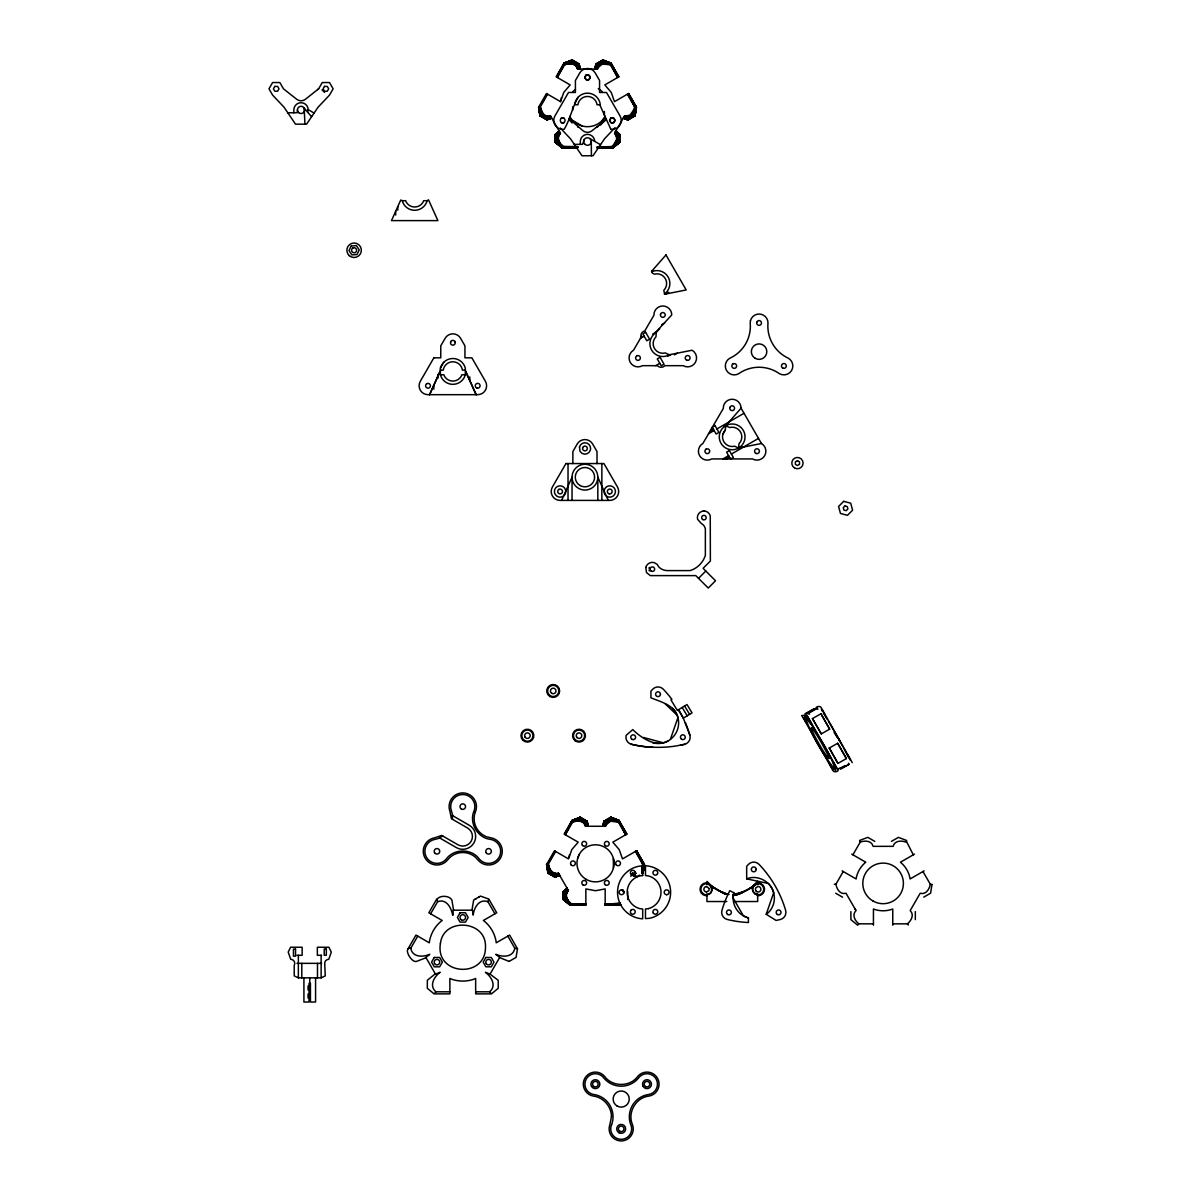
<?xml version="1.0" encoding="UTF-8"?>
<svg xmlns="http://www.w3.org/2000/svg" width="1201" height="1201" viewBox="0 0 1201 1201"><rect width="100%" height="100%" fill="white"/><g stroke="black" fill="none" stroke-linecap="round" stroke-linejoin="round"><path stroke-width="1.5" d="M395.669 215.024L395.669 211.301M433.846 389.154L433.846 385.461M709.13 888.755L708.89 890.632L706.488 892.028M706.488 886.473L709.04 888.365M596.822 69.027L596.837 63.488L596.206 69.027L596.281 63.803L595.08 69.027L595.801 64.073L602.782 60.05L610.964 63.128L618.86 76.804L604.824 84.911L611.219 92.387L614.492 101.65L628.528 93.543L636.425 107.234L634.999 115.851L628.033 119.89L623.334 118.118L628.153 119.815L625.196 118.223M604.824 826.273L604.839 820.748L604.208 826.273L604.283 821.064L603.082 826.273L603.818 821.334L610.784 817.311L618.98 820.388L626.877 834.064L612.84 842.171L619.221 849.632L622.493 858.91L636.545 850.803L644.442 864.48L643.015 873.112L641.995 873.697L642.685 864.15L635.93 851.149L643.451 864.18L642.895 873.187L644.382 864.39L643.015 873.112L644.306 864.255L636.545 850.803L643.451 864.18L642.55 873.382L642.01 866.537M757.666 881.324L756.525 883.11A6.44 6.44 0 0 1 764.542 888.83A6.44 6.44 0 0 1 757.276 895.631M597.513 69.027L597.558 63.068L597.513 69.027L577.501 69.027C576.06 63.203 569.244 63.007 564.62 64.809L557.309 77.48L564.275 64.133L572.337 60.125L564.035 63.128L556.138 76.804L570.175 84.911L563.779 92.387L560.507 101.65L546.47 93.543L538.633 107.129L540 115.851L546.98 119.89L551.664 118.118L546.86 119.815L549.803 118.223M605.514 826.273L605.559 820.328L605.514 826.273L585.503 826.273C584.076 820.463 577.261 820.253 572.637 822.069L565.311 834.74L572.276 821.379L580.353 817.371L572.036 820.388L564.14 834.064L578.191 842.171L571.796 849.632L568.523 858.91L554.472 850.803L546.575 864.48L548.001 873.112L554.982 877.135L559.681 875.379L554.862 877.075L559.276 874.688L554.517 876.865L557.489 875.079M707.329 895.631A6.44 6.44 0 0 1 700.063 888.83A6.44 6.44 0 0 1 708.155 883.02L706.999 881.399M710.001 884.717L709.791 884.521A32.232 32.232 0 0 1 708.515 883.2L708.14 882.765M755.459 889.746L755.699 887.854L758.116 886.473A2.777 2.777 0 0 1 760.894 889.25A2.777 2.777 0 0 1 758.116 892.028L756.33 891.262M627.357 94.218L634.683 106.889L634.533 116.122L634.683 106.889L627.928 93.903L635.449 106.934L634.879 115.927L636.38 107.129L628.528 93.543L635.449 106.934L634.533 116.122L634.383 107.94M635.374 851.479L642.685 864.15L642.55 873.382L642.385 865.185M555.087 851.149L547.566 864.18L548.482 873.382L548.632 865.185L549.037 873.697L549.893 868.578L549.758 874.118L551.034 870.65L550.598 874.598L552.265 872.001L551.499 875.124L553.721 872.872L552.4 875.649L555.688 873.292L553.241 876.13L558.48 873.307C552.685 874.733 549.082 869.164 548.332 864.15L555.643 851.479M578.672 67.286L578.732 63.803L579.558 69.027L579.077 64.013L572.216 60.05L564.035 63.128M558.96 135.578L555.282 136.283L560.357 133.146C556.213 137.454 559.231 143.369 563.209 146.522L577.831 147.168L562.308 147.873L562.458 145.741L555.282 141.148L560.146 142.964L555.282 140.307L558.93 140.922L555.282 139.346L558.375 139.196L555.282 138.295L558.345 137.499L555.282 137.259L558.96 135.578L560.417 133.266L550.418 115.942L545.239 118.884L547.686 116.032L544.398 118.389L545.719 115.611L543.483 117.863L544.248 114.741L542.582 117.353L543.032 113.404L541.741 116.857L541.876 111.333L541.02 116.452L540.63 107.94L540.465 116.122L539.024 107.084L540.12 115.927L539.594 106.964L547.086 93.903M756.675 894.34C748.823 889.986 754.093 885.197 756.84 882.345M707.374 881.879L710.016 884.732A32.232 32.232 0 0 0 711.698 886.233L711.713 887.089L711.743 886.263A112.684 42.455 90 0 1 710.361 884.987L709.686 884.401L710.617 885.287A42.245 30.595 90 0 1 709.896 884.597C710.136 884.822 714.085 892.403 709.206 893.949M595.801 64.073L595.08 69.027L596.281 63.803M570.31 61.912L573.237 60.635L570.415 63.803L573.973 61.056L572.607 63.983L574.814 61.536L574.243 64.614L575.714 62.062L575.594 65.71L576.615 62.587L576.855 67.526L577.456 63.068L577.636 69.027L578.176 63.488L578.807 69.027L578.732 63.803L578.372 67.286M597.558 63.068L597.377 69.027L596.837 63.488M573.928 821.079L581.254 817.896L578.417 821.064L581.975 818.316L580.608 821.244L582.815 818.797L582.245 821.874L583.716 819.322L583.596 822.97L584.617 819.848L584.857 824.772L585.457 820.328L585.638 826.273L586.178 820.748L586.809 826.273L586.734 821.064L587.574 826.273L587.079 821.259L587.935 826.273L587.199 821.334L580.233 817.311C568.824 821.574 569.905 822.175 580.353 817.371L571.991 820.478M605.559 820.328L605.379 826.273L604.839 820.748M711.998 887.944L710.977 885.617M750.16 888.275L741.843 892.838A20.747 20.747 0 0 1 734.291 895.09L733.045 895.18M617.689 77.48L610.693 64.148L602.662 60.125L611.069 63.368L618.26 77.164L611.099 63.353L602.317 60.32L607.976 64.208L601.761 60.635L604.598 63.803L601.04 61.056L602.407 63.983L600.2 61.536L600.77 64.614L599.299 62.062L599.404 65.71L598.398 62.587L598.158 67.526L602.407 63.983L610.378 64.809L617.689 77.48L611.099 63.353L618.26 77.164L615.362 72.39M606.4 819.848L606.16 824.772L610.408 821.244L618.395 822.069L625.706 834.74L618.74 821.379L610.678 817.371L619.04 820.478L610.784 817.311L619.115 820.613L626.261 834.41L618.74 821.379L610.318 817.581L615.978 821.454L609.763 817.896L612.6 821.064L609.042 818.316L610.408 821.244L608.201 818.797L608.772 821.874L607.301 819.322L607.421 822.97L606.4 819.848L606.79 823.871M753.117 886.368L754.828 884.491M490.849 993.302L489.663 991.801L475.656 991.801M597.167 147.873L612.78 147.693L619.716 142.183L612.96 147.873L597.167 147.873L612.345 147.303L619.716 142.183L612.96 147.873L612.555 145.741L619.716 141.778L612.69 147.873L597.167 147.873L612.21 147.168L619.716 141.778L611.789 146.522L597.167 147.168L612.69 147.873L619.716 142.319L619.716 134.272L615.843 131.089L619.716 134.812L615.452 131.765L619.716 135.443L614.942 132.665L619.716 136.283L616.038 135.578L619.716 137.259L616.653 137.499L614.657 133.146L624.595 115.942L630.045 115.326L634.008 109.291L633.978 116.452L633.122 111.333L633.257 116.857L631.966 113.404L632.417 117.353L630.75 114.741L631.516 117.863L629.294 115.611L630.615 118.389L627.327 116.032L629.774 118.884L624.535 116.047L629.054 119.289L623.935 117.067L628.498 119.62L623.559 117.728M605.169 903.783L619.806 903.783L620.857 905.134L605.169 905.134L605.169 888.92L595.516 890.722L585.848 888.92L585.848 905.134L570.04 905.134L563.284 899.579L563.284 891.532L567.157 888.35L563.284 892.703L568.073 889.926L563.284 892.703M709.13 884.597L722.747 892.838M852.245 762.635L821.379 708.035C821.169 705.377 814.894 706.473 816.14 708.395M494.917 913.796L487.921 901.681L488.702 899.549M452.507 819.322L452.282 815.464L469.216 825.252A12.881 12.881 0 0 1 473.93 842.847A12.881 12.881 0 0 1 456.335 847.576L439.401 837.788L442.839 836.061M722.822 434.372L725.329 430.033L725.719 425.709L741.077 408.19L761.449 443.484A8.917 8.917 0 0 1 764.707 455.659A8.917 8.917 0 0 1 752.532 458.932L711.788 458.932A8.917 8.917 0 0 1 699.598 455.659A8.917 8.917 0 0 1 702.87 443.484L723.302 408.445L723.542 405.878A8.917 8.917 0 0 1 741.077 408.19M761.449 443.484L738.6 448.033L738.99 443.709A9.668 9.668 0 0 0 729.653 427.526L725.719 425.709L723.047 427.751A12.881 12.881 0 0 0 727.746 448.979A12.881 12.881 0 0 0 744.995 435.738A12.881 12.881 0 0 0 725.719 425.709M603.788 826.273L604.283 821.064M595.441 69.027L595.921 64.013M576.225 66.61L576.615 62.587M584.226 823.871L584.617 819.848M634.713 114.29L635.089 110.612M643.09 867.858L643.451 864.18L635.93 851.149M711.668 886.218L711.427 886.008M635.539 110.627L634.879 115.927L635.629 106.979L628.528 93.543L636.185 107.159L634.999 115.851L636.425 107.234L634.683 106.889M644.442 864.48L642.895 873.187L643.631 864.24L636.545 850.803L644.186 864.405L643.015 873.112M440.407 368.091A12.881 12.881 0 0 1 465.312 368.091L465.312 374.757A12.881 12.881 0 0 1 440.407 374.757L440.407 368.091L443.739 362.312M450.765 341.549L450.525 343.381A2.417 2.417 0 0 0 455.194 343.381L454.954 341.549M578.387 96.966C572.216 106.859 570.4 119.139 564.14 129.333L562.653 129.333A8.917 8.917 0 0 1 554.937 115.957L568.493 92.477L575.414 92.477L575.414 80.497L579.768 72.946A8.917 8.917 0 0 1 595.216 72.946L599.569 80.497L599.569 92.477L606.49 92.477L620.046 115.957A8.917 8.917 0 0 1 612.33 129.333L610.693 129.333M589.841 78.02A2.417 2.417 0 0 0 586.884 75.062A2.417 2.417 0 0 0 585.788 79.116A2.417 2.417 0 0 0 589.841 78.02L589.586 76.188M591.297 141.523L591.402 155.755M613.411 868.128L613.411 858.535M733.841 892.718L733.135 898.048L743.449 915.913L748.418 917.969L748.418 922.518L744.785 922.293A112.429 112.429 0 0 1 727.04 919.411A7.266 7.266 0 0 1 721.906 910.508A112.384 112.384 0 0 1 728.286 893.724L729.803 890.692L733.841 892.718A20.627 20.627 0 0 0 748.418 917.969M541.741 116.857L542.342 112.414L540.33 106.889L547.641 94.218M549.758 874.118L550.358 869.674M755.744 890.526L756.765 891.667M634.999 115.851L635.975 107.084M603.938 821.259L602.992 826.273M753.387 886.518L753.673 885.722M636.185 107.159L634.879 115.927L636.29 106.994L627.928 93.903M603.082 826.273L603.818 821.334M642.685 864.15L644.306 864.255L642.895 873.187L643.976 864.345M710.737 885.392L711.022 885.647A32.907 31.902 -89.2 0 0 711.502 886.128L711.262 885.873M634.819 114.32L635.404 110.702M585.848 905.134L570.16 905.134L563.284 899.444L570.655 904.563L585.848 904.428L571.211 903.783C567.232 900.675 564.185 894.7 568.358 890.406L563.284 893.544L566.977 892.838L568.418 890.526L558.42 873.202L553.241 876.13M471.978 910.193L473.659 900.044L479.274 896.802M478.884 897.012L480.505 896.081L488.822 899.084L496.719 912.775L483.327 920.491L484.513 921.332A33.823 33.823 0 0 1 496.088 941.374L496.223 942.815L509.599 935.084L517.496 948.775L516.07 957.392L509.209 961.355M931.976 884.446L930.61 893.169L923.749 897.132M708.11 882.75C709.491 883.861 706.608 881.864 706.924 884.552M307.681 112.203L308.011 108.06A7.206 7.206 0 0 0 293.84 109.922L293.84 112.774L287.805 112.774M913.3 854.797L906.38 841.255M610.784 817.311L619.085 820.613L626.261 834.41L618.785 821.199L610.678 817.371L618.92 820.628L618.395 822.069M906.335 841.436L906.575 840.445L898.393 837.367L891.412 841.391M560.507 101.65L561.452 97.611M568.839 857.559L569.469 854.872M558.48 133.386L555.282 134.812L559.261 131.254L555.282 134.407L555.282 142.319L562.383 147.543M574.859 65.124L575.714 62.062M582.875 822.37L583.716 819.322M922.968 871.536L930.28 884.206C929.469 889.115 926.001 894.925 920.191 893.259L910.193 910.583C914.516 914.742 911.274 920.732 907.401 923.839L892.763 923.839M542.582 117.353L543.603 114.215L542.342 112.414M550.598 874.598L551.604 871.476M752.036 888.275L753.297 885.888L752.472 886.578A33.163 32.112 -89.6 0 1 751.616 887.239L750.22 888.23L750.97 887.719M751.721 888.41L752.351 886.683A33.223 32.172 -89.9 0 1 751.331 887.464L751.766 887.134A32.337 32.337 0 0 0 752.457 886.593L752.592 886.578A114.245 43.146 89.8 0 0 753.898 885.572L754.003 885.272M670.458 739.11L677.934 717.552C674.902 705.092 661.135 702.06 650.927 697.826L650.927 691.16L652.864 689.059A7.281 7.281 0 0 1 663.162 689.059A112.444 112.444 0 0 1 671.884 699.342L670.999 699.928L677.334 710.407L687.002 704.552L692.031 712.869L683.324 718.153L689.929 735.327A7.326 7.326 0 0 1 684.735 744.305L680.276 745.236M766.208 914.276L773.684 892.718C770.817 881.459 757.501 874.313 746.677 878.862L746.677 866.341L748.613 864.225A7.281 7.281 0 0 1 758.912 864.225A112.444 112.444 0 0 1 785.679 910.493A7.326 7.326 0 0 1 780.485 919.471L776.101 920.446L766.208 914.276L768.34 912.64A20.627 20.627 0 0 0 768.34 883.471L746.677 878.862M562.458 145.741L555.282 141.778L562.653 147.303L577.831 147.168L562.293 147.843L555.282 142.183L562.038 147.873L577.831 147.873L562.653 147.303L555.282 142.183L562.293 147.843L563.209 146.522L577.831 146.522M585.397 76.188L585.157 78.02M577.606 858.535L579.452 854.061M507.813 936.119L514.809 948.25C513.142 957.497 502.603 957.287 495.773 954.315L499.691 957.407L490.038 974.146L485.399 972.285C491.389 976.713 496.839 985.736 489.663 991.801M584.226 139.631L582.56 144.36L574.273 144.36M590.787 143.414L591.237 141.928M429.493 394.679L439.971 371.424M429.658 394.679L440.001 371.709M561.573 500.412L572.051 477.157L572.051 500.412M573.387 64.284L574.814 61.536M581.389 821.544L582.815 818.797M564.275 64.133L572.337 60.125L563.9 63.353L556.739 77.164L564.275 64.133L572.337 60.125L563.975 63.233L564.62 64.809L572.682 60.32L564.14 63.593L556.739 77.164L564.095 63.383L572.216 60.05L563.93 63.368L564.32 64.148L572.682 60.32L567.037 64.208L573.237 60.635L569.244 63.938M571.901 820.613L564.755 834.41L572.276 821.379L580.353 817.371L571.901 820.613L572.637 822.069L580.699 817.581L572.156 820.853L565.566 832.909L572.096 820.628L580.233 817.311L572.231 821.199M561.978 68.592L563.539 65.635M814.728 708.86L813.993 710.211L813.407 709.16L805.03 713.934L814.728 708.86L813.407 709.16M538.633 107.129L540.12 115.927L539.384 106.979L540 115.851L538.633 107.129L540.33 106.889L540.465 116.122L539.594 106.964L539.925 110.612M615.753 131.254L619.716 134.812M426.055 957.737L416.447 961.431C411.342 962.947 402.5 947.244 410.742 948.25L417.738 936.119M546.575 864.48L548.121 873.187L548.332 864.15L548.482 873.382M490.038 974.146L498.22 980.271L498.22 988.318L491.464 993.873L475.656 993.873L475.656 978.425L474.35 979.04A33.823 33.823 0 0 1 451.201 979.04L449.88 978.425L449.88 993.873L434.086 993.873L427.331 988.318L427.331 980.271L435.317 973.801M318.625 88.814L322.258 82.539L329.509 82.539L333.127 88.814L329.509 95.089L318.04 107.219L306.585 124.168L295.506 124.168L284.052 107.219L272.597 95.089L268.964 88.814L272.597 82.539L279.848 82.539L283.466 88.814L296.662 99.248A7.086 7.086 0 0 0 305.444 99.248L318.625 88.814L317.634 89.595M543.483 117.863L544.954 115.326L543.603 114.215M604.103 121.196L605.484 119.725M605.169 120.28L605.889 119.049M624.97 118.599L628.033 119.89L623.379 118.043L628.153 119.815L625.105 118.389M623.334 118.118L628.033 119.89M453.573 910.193L451.891 900.044C449.114 894.85 438.2 895.376 436.924 899.909M408.055 948.775L415.951 935.084L429.327 942.815L429.463 941.374A33.823 33.823 0 0 1 441.037 921.332L442.223 920.491L428.832 912.775L436.729 899.084M430.634 913.796L437.629 901.681L436.849 899.549M499.601 957.557L509.104 961.431M551.499 875.124L552.97 872.572M622.944 889.926L624.04 892.838M630.78 876.34L632.597 873.202L636.425 873.202M834.305 884.311L835.926 884.206L843.252 871.536M852.905 854.797L860.231 842.126C864.855 840.325 871.671 840.52 873.097 846.345L893.109 846.345C894.55 840.52 901.366 840.325 905.989 842.126M641.649 336.295L633.543 350.227A8.917 8.917 0 0 0 630.27 362.402A8.917 8.917 0 0 0 642.445 365.674L657.397 365.674A5.224 5.224 0 0 0 664.949 365.674L683.204 365.674A8.917 8.917 0 0 0 695.379 362.402A8.917 8.917 0 0 0 692.121 350.227L669.272 354.775A12.881 12.881 0 0 1 653.719 334.494L671.749 314.932A8.917 8.917 0 0 0 654.215 312.62L653.96 315.187L644.802 330.891A5.074 5.074 0 0 0 641.064 337.301M873.442 923.839L858.805 923.839L857.634 925.19L850.878 919.636L850.878 911.589M930.28 884.206L932.036 884.552M560.417 133.266L555.282 136.283L560.071 132.665M568.418 890.526L563.284 893.544L568.073 889.926M835.926 884.206C836.677 889.115 840.25 894.925 846.014 893.259L856.013 910.583C851.689 914.742 854.932 920.732 858.805 923.839M602.091 120.655L605.364 116.392A20.627 20.627 0 0 1 569.649 116.392M571.616 63.908L573.973 61.056M579.618 821.154L581.975 818.316M665.97 254.942L686.191 289.951L664.633 294.245L663.808 290.312A9.668 9.668 0 0 0 654.485 274.143L652.503 273.228L651.813 271.096M651.482 271.471L666.015 254.912M659.694 328.684L656.256 332.347L655.986 336.775A9.668 9.668 0 0 0 665.324 352.944L669.272 354.775M754.258 885.032L757.666 884.116M544.398 118.389L546.59 115.942L550.478 116.047L545.96 119.289L551.064 117.067L546.515 119.62L551.439 117.728L546.86 119.815L549.893 118.389M552.4 875.649L554.607 873.202M750.76 887.854L751.796 887.104A32.232 32.232 0 0 0 756.075 883.2L757.666 883.26L757.666 884.777M615.017 127.681L604.508 138.806L593.039 155.755L581.975 155.755L570.505 138.806L560.327 128.042M410.742 948.25C412.408 957.497 422.947 957.287 429.778 954.315L425.86 957.407L435.513 974.146L440.151 972.285C434.056 976.668 428.832 985.826 435.888 991.801L449.88 991.801M620.557 903.002L605.169 904.428L620.226 904.428L605.169 905.134L620.977 905.134M590.186 138.836L600.53 144.675M698.517 578.342L705.813 571.045M625.706 834.74L618.695 821.409L617.344 821.799L610.318 817.581L619.115 820.613L610.678 817.371L618.86 820.853L626.877 834.064M734.276 895.09L743.734 891.577M558.33 133.131L555.282 134.812L559.261 131.254L555.282 135.443M563.284 892.058L567.157 888.35L563.284 891.667L566.136 889.911M753.147 886.023L753.327 886.698M600.26 125.174L605.094 120.415L591.898 130.834A7.086 7.086 0 0 1 583.116 130.834L568.839 118.539M612.855 147.873L619.716 142.183L612.78 147.693L597.167 147.168L612.225 147.123L598.999 146.522M563.284 891.667L567.262 888.515M577.246 821.199L581.254 817.896L576.945 819.983M555.282 134.272L559.426 131.54M615.467 145.246L612.615 147.543L597.167 147.168L612.21 147.168M752.081 886.893L750.145 888.275M545.239 118.884L550.418 115.942M572.922 91.501L575.474 89.535M664.423 293.87L666.09 292.594A12.881 12.881 0 0 0 653.644 271.036L651.708 271.831M652.668 747.202L649.035 747.127A112.429 112.429 0 0 1 631.291 744.245A7.266 7.266 0 0 1 626.156 735.342L632.762 729.592C642.85 739.561 660.19 750.205 672.59 737.474A20.627 20.627 0 0 0 672.59 708.305M612.345 147.303L619.716 141.778M751.165 887.569L751.331 887.464A33.193 32.187 89.6 0 0 752.351 886.698M559.411 874.928L554.982 877.135L559.456 874.989L554.517 876.865L559.065 874.328L553.961 876.55L558.48 873.307M555.282 134.812L559.546 131.765M435.888 991.801L434.837 993.182M643.421 864.21L644.186 864.405M575.639 819.863L580.699 817.581L575.039 821.454L581.254 817.896M751.015 887.674A32.232 32.232 0 0 1 742.278 892.088L732.64 894.76M741.858 892.853L743.794 891.562M749.829 888.485L738.525 894.235M742.368 892.058L741.843 892.388A20.312 20.312 0 0 1 734.291 894.67M427.136 200.702L428.532 199.846L437.885 220.609L391.481 220.609L400.744 200.027L402.23 200.702A12.881 12.881 0 0 0 427.136 200.702L423.668 200.702L423.052 202.188A9.668 9.668 0 0 1 406.313 202.188L405.683 200.702L402.23 200.702M598.488 126.24L596.296 127.366M565.671 64.554L572.682 60.32M573.673 821.799L580.699 817.581L572.156 820.853L580.353 817.371M619.716 141.148L613.531 144.736L616.503 140.022L616.653 137.499L619.716 138.295L616.774 138.295L619.716 139.346L616.503 140.022L619.716 140.307L615.573 142.018L619.716 141.148L614.867 142.964M665.564 294.065L668.687 292.248M661.601 324.78L664.648 323.024M640.433 338.397L644.171 336.235M652.698 334.118L657.082 331.401M667.846 356.247L671.029 354.58M655.716 365.674L659.799 363.303M674.422 354.865L677.379 353.154M710.977 429.553L712.899 428.457M709.761 431.669L713.514 429.493M708.53 433.771L714.115 430.543M716.907 428.937L744.004 413.279M723.888 426.295L727.07 424.448M725.629 426.685L726.605 426.115M738.855 448.543L742.038 446.697M722.942 458.932L728.617 455.659M731.394 454.053L758.507 438.395M725.044 458.932L729.127 456.56M727.13 458.932L729.653 457.476M475.011 899.249L476.242 898.543M636.155 877.075L637.686 876.19M638.452 875.739L639.517 875.124M914.471 854.121L900.435 862.228L901.426 863.039A27.383 27.383 0 0 1 909.893 877.691L910.088 878.967L924.139 870.86M545.96 119.289L550.764 116.542M553.961 876.55L558.765 873.788M807.582 713.364L808.904 713.064L809.504 714.115L807.582 713.364L815.944 708.59L817.28 708.29L817.881 709.341M808.904 713.064L817.28 708.29M812.477 718.573L820.944 713.784L829.651 729.127L821.289 733.901L812.477 718.573L821.289 733.901M829.306 748.028L837.682 743.254L846.39 758.597L837.938 763.386L829.306 748.028L837.938 763.386M845.009 765.698L837.547 769.406M840.79 768.58L849.092 764.301L848.491 763.251M849.092 764.301L840.715 769.075L840.13 768.024M575.759 820.058L580.699 817.581M296.947 955.305L302.142 955.305L302.142 947.244L290.612 947.244L288.195 952.078L290.732 959.329A4.023 4.023 0 0 1 294.23 965.364L294.23 975.888L298.358 977.854L321.132 977.854L325.261 975.888L324.72 963.352A4.023 4.023 0 0 1 328.759 959.329L331.296 952.078L328.879 947.244L317.349 947.244L317.349 955.305L321.598 955.305M439.881 838.073L434.867 839.409A12.085 12.085 0 0 0 426.505 857.349A12.085 12.085 0 0 0 446.217 859.075C453.918 848.356 471.648 848.356 479.334 859.075A12.085 12.085 0 0 0 499.046 857.349A12.085 12.085 0 0 0 490.684 839.409C477.548 838.118 468.69 822.76 474.125 810.735A12.085 12.085 0 0 0 462.775 794.522A12.085 12.085 0 0 0 451.426 810.735L452.762 815.749M546.515 119.62L551.274 117.428M565.956 63.368L571 61.086M585.848 904.428L570.79 904.428L570.46 903.002L563.284 898.408L568.148 900.225L563.284 897.567L566.932 898.183L563.284 896.592L566.377 896.456L563.284 895.556L566.362 894.76L563.284 894.505L566.977 892.838M741.422 893.064L736.588 894.7L738.195 894.295M757.666 894.43L756.75 894.37M564.14 63.593L572.337 60.125M546.98 119.89L550.043 118.599M711.638 886.173L711.923 886.413A33.163 32.112 89.2 0 0 712.989 887.224L712.253 886.683A33.268 32.187 89.1 0 0 713.274 887.434L714.565 888.365L712.418 886.818L723.077 892.989M554.982 877.135L559.621 875.289M706.924 884.116L709.025 884.552M547.566 864.18L548.001 873.112L546.635 864.39L547.611 864.21L548.121 873.187L546.725 864.285M707.99 894.325L708.89 894.054M721.711 892.238L725.974 894.16M437.629 901.681C446.697 898.288 451.396 908.301 452.657 915.072M820.944 713.784L829.651 729.127M846.39 758.597L837.682 743.254M684.945 744.245L676.088 745.971A117.443 117.443 0 0 1 653.614 747.262L649.11 747.007A117.443 117.443 0 0 1 631.291 744.245M555.282 137.259L558.495 136.569M563.284 894.505L566.512 893.829M616.083 140.922L619.716 140.307M573.763 904.969L570.31 905.134L563.284 899.579M620.362 904.563L605.169 905.134L620.782 904.953L617.254 904.969M293.84 112.774L297.428 112.654L297.428 109.922M605.169 904.428L620.226 904.383M574.784 104.757L577.996 104.757L578.161 103.571A9.668 9.668 0 0 1 596.822 103.571L596.987 104.757L600.215 104.757M561.287 117.998L564.065 117.998M561.287 122.832L564.065 122.832M555.282 138.295L558.225 138.295M440.136 370.118L443.364 370.118L443.514 368.932A9.668 9.668 0 0 1 462.19 368.932L462.355 370.118L465.568 370.118M440.407 374.757L443.86 374.757L444.49 376.258A9.668 9.668 0 0 0 461.229 376.258L461.845 374.757L465.312 374.757M563.284 895.556L566.226 895.556M726.8 901.531L706.924 901.531L706.924 893.754M734.126 901.531L757.666 901.531L757.666 893.754M585.848 903.783L570.79 904.383L563.284 899.039L570.46 903.002M296.947 963.352L321.598 963.352M616.638 139.196L619.716 139.346M487.921 901.681C479.064 898.423 474.005 907.761 473.149 915.132L472.443 910.193L453.107 910.193L453.107 914.937M616.503 136.569L619.716 137.259M555.282 139.346L558.495 140.022M563.284 896.592L566.512 897.282M728.016 894.31L722.326 892.088A32.232 32.232 0 0 1 713.574 887.674L713.904 887.914M643.421 737.474L663.342 742.803M725.719 894.114L723.858 893.394M724.653 893.679L724.053 893.424A20.747 20.747 0 0 0 726.425 894.34M544.954 115.326L546.59 115.942M631.576 874.989L634.864 876.235L631.741 874.688M610.904 63.383L602.662 60.125L610.784 63.953L618.26 77.164L610.904 63.383L602.782 60.05L609.222 62.902M577.666 126.931L578.717 127.366M555.282 140.307L559.441 142.018M563.284 897.567L567.442 899.279M582.17 126L572.922 120.655M613.771 821.199L609.763 817.896L614.161 819.803M637.055 876.55L631.951 874.328L634.984 876.024M603.998 61.086L609.057 63.368M615.377 819.863L610.318 817.581L615.257 820.058M623.724 117.428L628.498 119.62M738.6 448.033L734.652 446.202A9.668 9.668 0 0 1 725.329 430.033M514.809 948.25L517.496 948.775M609.763 817.896L614.071 819.983M632.537 873.307L635.149 874.718L632.597 873.202M615.152 132.29L618.2 133.972M624.595 115.942L629.774 118.884L626.216 116.137M624.25 116.542L629.054 119.289M632.251 873.788L635.449 875.634M874.793 841.391L867.828 837.367L859.631 840.445L859.826 841.255M851.734 854.121L865.786 862.228L864.78 863.039A27.383 27.383 0 0 0 856.313 877.691L856.118 878.967L842.081 870.86M835.716 893.244L842.577 897.192M555.282 141.148L561.467 144.736M563.284 898.408L569.484 901.996M308.207 109.621L314.077 113.074M618.35 133.446L615.588 131.54L618.35 133.716M570.79 904.428L563.284 899.039L570.655 904.563L563.284 899.039L570.16 905.134M615.242 132.14L619.716 135.443M598.263 88.559L602.091 91.501M563.284 899.444L570.235 904.953M556.528 142.138L559.035 144.135M711.713 887.089L712.208 886.653A32.232 32.232 0 0 0 712.824 887.134M711.998 886.563L712.613 888.44M560.972 146.402L555.282 141.778L562.789 147.123L555.282 141.778L560.837 146.507M601.761 60.635L605.769 63.938M615.798 131.164L619.716 134.407M562.158 147.873L555.282 142.183L562.038 147.873M908.376 925.01L907.401 923.839M322.033 89.925L324.645 92.387M665.099 703.681L676.899 715.06M628.408 115.942L630.615 118.389M711.067 886.608L709.941 885.647M311.584 116.782L304.183 108.105L304.934 124.168M601.04 61.056L603.397 63.908M609.042 818.316L611.399 821.154M810.78 723.407C819.788 738.51 830.537 753.567 835.596 770.411C822.625 754.303 811.471 735.222 804.565 715.781C822.835 741.392 798.38 701.024 810.48 722.777M622.598 890.526L623.574 891.833M538.724 107.024L540.12 115.927L539.549 106.934L540.12 115.927M824.441 714.82C827.309 717.838 818.512 703.771 822.445 711.457M849.903 759.632C852.53 762.845 845.909 751.12 847.08 754.678M835.521 734.336L840.34 741.693L828.33 721.02M834.079 732.415L837.112 737.054M839.139 740.146L843.162 747.067M824.742 715.451L827.309 719.429M610.543 64.464L612.48 67.631M823.466 713.274L823.976 714.115M620.482 824.892L623.379 829.651M618.86 76.804L610.859 63.593L618.26 77.164M684.585 706.023L689.614 714.34M682.153 707.479L687.197 715.796M678.715 709.566L683.324 718.153L678.28 709.821M848.401 757.185L848.927 758.086M630.045 115.326L631.516 117.863M854.857 908.572L855.667 909.983M618.86 820.853L626.261 834.41L618.92 820.628M847.441 755.414L847.891 756.27M600.2 61.536L601.626 64.284M608.201 818.797L609.628 821.544M843.838 748.343L846.675 754.078M807.042 723.557L803.424 717.628L807.297 724.128M860.231 842.126L859.751 840.91M610.859 129.333L600.38 106.078L599.945 102.746A12.881 12.881 0 0 0 575.039 102.746M608.291 500.412L597.828 477.157A12.881 12.881 0 0 0 578.492 466.003A12.881 12.881 0 0 0 578.492 488.327A12.881 12.881 0 0 0 597.828 477.157L597.828 500.412M465.748 371.424L476.212 394.679M465.703 371.709L476.061 394.679M712.283 886.698L712.884 888.41M631.396 114.215L632.417 117.353M599.299 62.062L600.14 65.124M607.301 819.322L608.156 822.37M579.362 67.346L579.077 64.013L579.933 69.027L579.077 64.013L579.182 67.346M580.023 69.027L579.197 64.073L579.828 69.027M586.734 821.064L587.229 826.273L587.079 821.259L588.025 826.273M587.199 821.334L587.92 826.273M632.657 112.414L633.257 116.857M594.675 141.223L594.465 139.646A7.206 7.206 0 0 0 580.308 141.523L580.308 144.36M547.251 866.116L548.121 873.187M547.746 866.026L548.287 871.551M598.398 62.587L598.789 66.61M578.732 63.803L579.227 69.027M587.079 821.259L587.499 826.273M613.546 859.586L613.906 864.39M548.046 866.026L548.256 869.704M585.457 820.328L585.503 826.273M577.456 63.068L577.501 69.027M586.178 820.748L586.193 826.273M578.176 63.488L578.191 69.027M549.007 866.537L549.037 873.697M541.005 109.291L541.02 116.452M915.327 911.589L915.327 919.636M892.763 925.19L892.763 908.977L891.562 909.442A27.383 27.383 0 0 1 874.643 909.442L873.442 908.977L873.442 925.19M627.733 891.532L627.733 899.579M604.403 111.543L604.403 115.371M601.851 463.556L601.851 500.412M597.017 463.556L597.017 451.576L592.663 444.025A8.917 8.917 0 0 0 577.216 444.025L572.862 451.576L572.862 463.556M572.667 106.799L572.667 110.372M568.028 463.556L568.028 500.412M469.771 376.904L469.771 380.732M438.035 374.412L438.035 378.09M397.771 206.662L397.771 210.145M321.132 955.305L321.132 977.854M317.484 963.352L317.484 977.854M315.578 977.854L315.578 1002.024L310.443 1002.024L310.443 983.334L309.047 983.334L309.047 1002.024L303.913 1002.024L303.913 977.854M309.738 977.854L309.738 983.334M308.056 985.901L308.056 989.939M308.056 993.963L308.056 997.986M301.796 963.352L301.796 977.854M298.358 955.305L298.358 977.854M450.525 342.12A2.417 2.417 0 0 1 455.194 342.12M572.156 122.982A21.873 21.873 0 0 1 569.92 120.415M706.533 891.908A2.657 2.657 0 0 1 703.876 889.25A2.657 2.657 0 0 1 706.533 886.593M729.007 894.505A20.312 20.312 0 0 1 722.762 892.388M649.366 570.91A3.483 3.483 0 0 1 649.005 570.07M649.005 568.268A3.483 3.483 0 0 1 649.366 567.427M668.326 740.747A20.627 20.627 0 0 1 652.668 742.803M685.366 722.642A112.444 112.444 0 0 1 689.929 735.327M801.878 715.601L832.743 770.201C833.119 773.114 840.235 771.612 837.592 769.12L806.802 714.985L801.878 715.601M828.885 762.44L832.863 769.436L828.885 762.44M832.758 761.569L836.737 768.565L832.758 761.569M440.392 943.686C435.137 975.737 485.789 978.665 485.474 947.244C486.855 919.966 443.199 916.963 440.392 943.686M611.444 1116.78L609.838 1124.736A12.085 12.085 0 0 0 621.187 1140.95A12.085 12.085 0 0 0 632.537 1124.736C627.087 1112.711 635.945 1097.339 649.095 1096.063A12.085 12.085 0 0 0 657.457 1078.123A12.085 12.085 0 0 0 637.746 1076.396C630.045 1087.13 612.315 1087.115 604.628 1076.396A12.085 12.085 0 0 0 584.917 1078.123A12.085 12.085 0 0 0 593.279 1096.063C603.397 1097.219 611.549 1106.616 611.444 1116.78M579.467 447.012L580.023 451.321A5.66 5.66 0 0 0 590.412 449.955L590.607 448.483A5.66 5.66 0 0 0 579.467 447.012M582.605 447.868L582.605 449.114A2.417 2.417 0 0 0 587.274 449.114L587.274 447.868A2.417 2.417 0 0 0 582.605 447.868M604.298 490.038L604.103 491.494A5.66 5.66 0 0 0 605.769 495.503L606.94 496.403A5.66 5.66 0 0 0 614.672 494.332A5.66 5.66 0 0 0 612.6 486.585L611.234 486.03A5.66 5.66 0 0 0 604.298 490.038M660.49 314.302L660.49 315.563A2.417 2.417 0 0 0 665.159 315.563L665.159 314.302A2.417 2.417 0 0 0 660.49 314.302M645.808 567.412L646.498 572.562L650.341 575.609L695.784 575.609L708.23 588.04L715.511 580.759L703.08 568.313L710.376 561.032L710.256 515.92A6.56 6.56 0 0 0 705.618 511.281A9.758 9.758 0 0 0 702.225 511.281A6.56 6.56 0 0 0 697.586 519.312L701.489 523.636A7.867 7.867 0 0 1 704.507 526.578L705.362 528.755L705.362 555.327A23.209 23.209 0 0 1 690.095 570.595L667.441 570.595A12.07 12.07 0 0 1 658.703 566.857L657.172 564.365L654.125 562.608A6.786 6.786 0 0 0 646.498 565.761L645.808 567.412M660.43 694.208L660.34 694.839A2.417 2.417 0 0 1 656.452 696.055A2.417 2.417 0 0 1 656.992 692.016A2.417 2.417 0 0 1 660.43 694.208M729.818 407.559L729.818 408.82A2.417 2.417 0 0 0 734.487 408.82L734.487 407.559A2.417 2.417 0 0 0 729.818 407.559M750.46 320.652L750.22 323.204A35.144 35.144 0 0 1 729.788 358.243A8.917 8.917 0 0 0 726.515 370.433A8.917 8.917 0 0 0 738.705 373.691A35.43 35.43 0 0 1 779.449 373.691A8.917 8.917 0 0 0 791.624 370.433A8.917 8.917 0 0 0 788.366 358.243A35.43 35.43 0 0 1 767.994 322.964A8.917 8.917 0 0 0 750.46 320.652M756.735 322.333L756.735 323.579A2.417 2.417 0 0 0 761.404 323.579L761.404 322.333A2.417 2.417 0 0 0 756.735 322.333M756.18 869.374L756.09 870.004A2.417 2.417 0 0 1 752.201 871.235A2.417 2.417 0 0 1 752.742 867.182A2.417 2.417 0 0 1 756.18 869.374M475.251 812.131L474.425 815.329A19.336 19.336 0 0 0 486.855 836.857L490.969 837.818A13.691 13.691 0 0 1 500.442 858.16A13.691 13.691 0 0 1 478.088 860.111L475.206 857.034A19.336 19.336 0 0 0 450.345 857.034L447.448 860.111A13.691 13.691 0 0 1 425.109 858.16A13.691 13.691 0 0 1 434.582 837.818L441.743 835.431L457.941 844.783A9.668 9.668 0 0 0 471.152 841.24A9.668 9.668 0 0 0 467.609 828.044L451.411 818.692L449.91 811.291A13.691 13.691 0 0 1 462.775 792.915A13.691 13.691 0 0 1 475.641 811.291L475.251 812.131M611.594 1124.691L611.354 1125.292A10.479 10.479 0 0 0 621.187 1139.344A10.479 10.479 0 0 0 631.02 1125.292L630.69 1124.496A22.549 22.549 0 0 1 647.97 1094.576L648.81 1094.471A10.479 10.479 0 0 0 656.061 1078.933A10.479 10.479 0 0 0 638.977 1077.432L638.467 1078.123A22.549 22.549 0 0 1 603.908 1078.123L603.397 1077.432A10.479 10.479 0 0 0 586.313 1078.933A10.479 10.479 0 0 0 593.564 1094.471L594.405 1094.576A22.549 22.549 0 0 1 611.684 1124.496L611.594 1124.691M351.277 245.935L348.966 250.544L351.788 254.852L356.937 254.567L359.249 249.958L356.427 245.65L351.277 245.935M274.819 86.397L273.423 88.814L274.819 91.231L277.611 91.231L279.007 88.814L277.611 86.397L274.819 86.397M324.48 86.397L323.099 88.814L324.48 91.231L327.272 91.231L328.669 88.814L327.272 86.397L324.48 86.397M586.133 74.987L584.752 77.404L586.133 79.821L588.925 79.821L590.322 77.404L588.925 74.987L586.133 74.987M433.861 357.823L420.305 381.302A8.917 8.917 0 0 0 428.021 394.679L477.698 394.679A8.917 8.917 0 0 0 485.414 381.302L471.858 357.823L464.937 357.823L464.937 345.843L460.584 338.292A8.917 8.917 0 0 0 445.136 338.292L440.767 345.843L440.767 357.823L433.861 357.823M610.949 117.998L609.553 120.415L610.949 122.832L613.741 122.832L615.122 120.415L613.741 117.998L610.949 117.998M565.941 463.556L552.385 487.036A8.917 8.917 0 0 0 560.101 500.412L609.778 500.412A8.917 8.917 0 0 0 617.494 487.036L603.938 463.556L565.941 463.556M434.267 957.467L431.564 962.151L434.267 966.82L439.656 966.82L442.358 962.151L439.656 957.467L434.267 957.467M460.073 912.76L457.371 917.444L460.073 922.113L465.478 922.113L468.165 917.444L465.478 912.76L460.073 912.76M485.88 957.467L483.192 962.151L485.88 966.82L491.284 966.82L493.986 962.151L491.284 957.467L485.88 957.467M657.457 873.953L657.067 874.463A2.417 2.417 0 0 1 653.089 873.577A2.417 2.417 0 0 1 655.566 870.335A2.417 2.417 0 0 1 657.457 873.953M631.095 910.103L630.72 910.598A2.417 2.417 0 0 0 632.597 914.216A2.417 2.417 0 0 0 635.074 910.989A2.417 2.417 0 0 0 631.095 910.103M843.702 501.327L838.583 506.462L840.46 513.458L847.456 515.334L852.59 510.215L850.713 503.204L843.702 501.327M844.964 505.996L843.252 507.708L843.883 510.05L846.21 510.665L847.921 508.954L847.29 506.627L844.964 505.996M352.824 248.022L352.283 248.427A2.582 2.582 0 0 0 355.391 252.48L355.931 252.075A2.582 2.582 0 0 0 352.824 248.022M561.452 118.314L560.957 118.704A2.417 2.417 0 0 0 563.284 122.742L564.365 122.127A2.417 2.417 0 0 0 562.038 118.073L561.452 118.314M426.82 383.674L426.31 384.05A2.417 2.417 0 0 0 428.652 388.103L429.733 387.473A2.417 2.417 0 0 0 427.391 383.434L426.82 383.674M636.785 355.856L636.29 356.232A2.417 2.417 0 0 0 638.617 360.285L639.698 359.654A2.417 2.417 0 0 0 637.371 355.616L636.785 355.856M558.9 489.407L558.39 489.798A2.417 2.417 0 0 0 560.732 493.836L561.813 493.206A2.417 2.417 0 0 0 559.471 489.167L558.9 489.407M733.03 363.873L732.535 364.263A2.417 2.417 0 0 0 734.862 368.302L735.943 367.686A2.417 2.417 0 0 0 733.616 363.633L733.03 363.873M564.11 495.503L562.939 496.403A5.66 5.66 0 0 1 555.192 494.332A5.66 5.66 0 0 1 557.264 486.585L558.63 486.03A5.66 5.66 0 0 1 565.581 490.038L565.776 491.494A5.66 5.66 0 0 1 564.11 495.503M706.113 449.114L705.618 449.489A2.417 2.417 0 0 0 707.944 453.543L709.025 452.912A2.417 2.417 0 0 0 706.698 448.874L706.113 449.114M645.553 332.182L642.94 334.088L646.799 340.769L649.591 339.162L645.553 332.182M714.88 425.439L712.268 427.361L716.126 434.026L718.919 432.42L714.88 425.439M660.055 357.298L657.262 358.904L661.166 365.674L664.078 364.278L660.055 357.298M729.382 450.555L726.59 452.176L730.493 458.932L733.421 457.536L729.382 450.555M797.449 460.689L795.347 461.89L795.347 464.307L797.449 465.523L799.536 464.307L799.536 461.89L797.449 460.689M610.693 64.148L609.327 64.554L602.317 60.32L610.693 64.148M703.921 511.056L703.08 511.161L704.777 511.161L703.921 511.056M642.685 875.544L639.713 875.934A16.919 16.919 0 0 0 639.713 908.617L642.685 909.007L642.685 918.825A26.587 26.587 0 0 1 638.557 866.281L642.685 865.951L642.685 875.544M648.465 908.617L645.477 909.007L645.477 918.6L649.606 918.285A26.587 26.587 0 0 0 645.477 865.741L645.477 875.544L648.465 875.934A16.919 16.919 0 0 1 648.465 908.617M295.536 949.075L293.449 949.075L293.449 956.161L295.536 956.161L295.536 949.075M326.327 948.955L324.225 948.955L324.225 955.23L326.327 955.23L326.327 948.955M666.63 894.7L666.015 894.61A2.417 2.417 0 0 1 664.784 890.722A2.417 2.417 0 0 1 668.822 891.262A2.417 2.417 0 0 1 666.63 894.7M622.148 889.941L621.533 889.866A2.417 2.417 0 0 0 619.341 893.304A2.417 2.417 0 0 0 623.379 893.829A2.417 2.417 0 0 0 622.148 889.941M611.024 63.233L602.662 60.125L611.024 63.233M619.716 136.283L614.582 133.266L619.716 136.283M611.699 122.742L611.114 122.502A2.417 2.417 0 0 1 610.228 119.199A2.417 2.417 0 0 1 613.531 118.314L614.041 118.704A2.417 2.417 0 0 1 611.699 122.742M783.277 368.302L782.707 368.061A2.417 2.417 0 0 1 781.821 364.759A2.417 2.417 0 0 1 785.124 363.873L785.619 364.263A2.417 2.417 0 0 1 783.277 368.302M687.032 360.285L686.447 360.045A2.417 2.417 0 0 1 685.561 356.742A2.417 2.417 0 0 1 688.864 355.856L689.374 356.232A2.417 2.417 0 0 1 687.032 360.285M756.36 453.543L755.789 453.302A2.417 2.417 0 0 1 754.904 450A2.417 2.417 0 0 1 758.191 449.114L758.702 449.489A2.417 2.417 0 0 1 756.36 453.543M477.067 388.103L476.482 387.863A2.417 2.417 0 0 1 475.596 384.56A2.417 2.417 0 0 1 478.899 383.674L479.394 384.05A2.417 2.417 0 0 1 477.067 388.103M609.147 493.836L608.562 493.596A2.417 2.417 0 0 1 607.676 490.293A2.417 2.417 0 0 1 610.979 489.407L611.474 489.798A2.417 2.417 0 0 1 609.147 493.836M828.825 758.507L828.195 758.056A17.715 1.306 60.3 0 1 813.437 733.421A17.715 1.306 60.3 0 1 817.596 736.318A17.715 1.306 60.3 0 1 828.825 758.507M653.269 913.015L653.029 912.445A2.417 2.417 0 0 1 655.776 909.427A2.417 2.417 0 0 1 657.337 913.195A2.417 2.417 0 0 1 653.269 913.015M635.134 872.121L634.894 871.536A2.417 2.417 0 0 0 630.825 871.356A2.417 2.417 0 0 0 632.387 875.124A2.417 2.417 0 0 0 635.134 872.121M580.098 485.534A9.668 9.668 0 0 0 594.6 477.157A9.668 9.668 0 0 0 580.098 468.795A9.668 9.668 0 0 0 580.098 485.534M794.552 467.955A5.66 5.66 0 0 0 803.094 463.181A5.66 5.66 0 0 0 794.687 458.166A5.66 5.66 0 0 0 794.552 467.955M349.281 255.663A7.251 7.251 0 0 0 361.201 251.73A7.251 7.251 0 0 0 351.833 243.368A7.251 7.251 0 0 0 349.281 255.663M298.494 112.489A3.618 3.618 0 0 0 304.544 110.867A3.618 3.618 0 0 0 300.115 106.424A3.618 3.618 0 0 0 298.494 112.489M584.827 144.195A3.783 3.783 0 0 0 591.162 142.499A3.783 3.783 0 0 0 586.523 137.86A3.783 3.783 0 0 0 584.827 144.195M755.204 358.333A7.731 7.731 0 0 0 766.808 351.638A7.731 7.731 0 0 0 755.204 344.942A7.731 7.731 0 0 0 755.204 358.333M593.985 1086.575A2.777 2.777 0 0 0 598.158 1084.158A2.777 2.777 0 0 0 593.985 1081.756A2.777 2.777 0 0 0 593.985 1086.575M645.613 1086.575A2.777 2.777 0 0 0 649.771 1084.158A2.777 2.777 0 0 0 645.613 1081.756A2.777 2.777 0 0 0 645.613 1086.575M619.791 1131.267A2.777 2.777 0 0 0 623.965 1128.865A2.777 2.777 0 0 0 619.791 1126.463A2.777 2.777 0 0 0 619.791 1131.267M618.95 1132.738A4.474 4.474 0 0 0 625.661 1128.865A4.474 4.474 0 0 0 618.95 1124.992A4.474 4.474 0 0 0 618.95 1132.738M643.12 1086.395A4.474 4.474 0 0 0 650.867 1086.395A4.474 4.474 0 0 0 646.994 1079.699A4.474 4.474 0 0 0 643.12 1086.395M591.508 1086.395A4.474 4.474 0 0 0 599.254 1086.395A4.474 4.474 0 0 0 595.381 1079.699A4.474 4.474 0 0 0 591.508 1086.395M617.164 1106.046A8.062 8.062 0 0 0 629.249 1099.065A8.062 8.062 0 0 0 617.164 1092.084A8.062 8.062 0 0 0 617.164 1106.046M702.51 893.229A5.645 5.645 0 0 0 711.938 890.707A5.645 5.645 0 0 0 705.032 883.801A5.645 5.645 0 0 0 702.51 893.229M754.678 893.724A5.645 5.645 0 0 0 763.701 889.986A5.645 5.645 0 0 0 755.954 884.041A5.645 5.645 0 0 0 754.678 893.724M549.983 696.535A6.44 6.44 0 0 0 559.651 690.95A6.44 6.44 0 0 0 549.983 685.366A6.44 6.44 0 0 0 549.983 696.535M551.814 693.352A2.777 2.777 0 0 0 555.988 690.95A2.777 2.777 0 0 0 551.814 688.548A2.777 2.777 0 0 0 551.814 693.352M548.737 694.373A5.645 5.645 0 0 0 558.42 693.112A5.645 5.645 0 0 0 552.475 685.351A5.645 5.645 0 0 0 548.737 694.373M522.84 740.206A6.44 6.44 0 0 0 533.619 737.324A6.44 6.44 0 0 0 525.738 729.427A6.44 6.44 0 0 0 522.84 740.206M524.987 737.039A2.777 2.777 0 0 0 529.806 737.039A2.777 2.777 0 0 0 527.404 732.88A2.777 2.777 0 0 0 524.987 737.039M523.411 739.636A5.645 5.645 0 0 0 532.854 737.114A5.645 5.645 0 0 0 525.948 730.208A5.645 5.645 0 0 0 523.411 739.636M575.099 740.762A6.44 6.44 0 0 0 585.412 736.498A6.44 6.44 0 0 0 576.555 729.698A6.44 6.44 0 0 0 575.099 740.762M576.615 737.039A2.777 2.777 0 0 0 581.434 737.039A2.777 2.777 0 0 0 579.017 732.88A2.777 2.777 0 0 0 576.615 737.039M575.594 740.131A5.645 5.645 0 0 0 584.617 736.393A5.645 5.645 0 0 0 576.87 730.448A5.645 5.645 0 0 0 575.594 740.131M434.552 852.695A2.777 2.777 0 0 0 439.371 852.695A2.777 2.777 0 0 0 436.969 848.537A2.777 2.777 0 0 0 434.552 852.695M486.18 852.695A2.777 2.777 0 0 0 490.999 852.695A2.777 2.777 0 0 0 488.582 848.537A2.777 2.777 0 0 0 486.18 852.695M461.379 809.009A2.777 2.777 0 0 0 465.553 806.607A2.777 2.777 0 0 0 461.379 804.205A2.777 2.777 0 0 0 461.379 809.009M461.379 919.846A2.777 2.777 0 0 0 465.553 917.444A2.777 2.777 0 0 0 461.379 915.027A2.777 2.777 0 0 0 461.379 919.846M434.552 963.532A2.777 2.777 0 0 0 439.371 963.532A2.777 2.777 0 0 0 436.969 959.374A2.777 2.777 0 0 0 434.552 963.532M486.18 963.532A2.777 2.777 0 0 0 490.999 963.532A2.777 2.777 0 0 0 488.582 959.374A2.777 2.777 0 0 0 486.18 963.532M651.242 571.121A2.252 2.252 0 0 0 654.635 569.169A2.252 2.252 0 0 0 651.242 567.202A2.252 2.252 0 0 0 651.242 571.121M702.795 519.568A2.252 2.252 0 0 0 706.188 517.616A2.252 2.252 0 0 0 702.795 515.664A2.252 2.252 0 0 0 702.795 519.568M631.966 739.321A2.417 2.417 0 0 0 635.599 737.219A2.417 2.417 0 0 0 631.966 735.132A2.417 2.417 0 0 0 631.966 739.321M681.643 739.321A2.417 2.417 0 0 0 685.261 737.219A2.417 2.417 0 0 0 681.643 735.132A2.417 2.417 0 0 0 681.643 739.321M727.716 914.486A2.417 2.417 0 0 0 731.349 912.385A2.417 2.417 0 0 0 727.716 910.298A2.417 2.417 0 0 0 727.716 914.486M777.392 914.486A2.417 2.417 0 0 0 781.01 912.385A2.417 2.417 0 0 0 777.392 910.298A2.417 2.417 0 0 0 777.392 914.486M872.962 900.975A20.297 20.297 0 0 0 903.407 883.396A20.297 20.297 0 0 0 872.962 865.816A20.297 20.297 0 0 0 872.962 900.975M582.53 845.504A2.417 2.417 0 0 0 586.568 844.423A2.417 2.417 0 0 0 583.611 841.466A2.417 2.417 0 0 0 582.53 845.504M571.241 865.035A2.417 2.417 0 0 0 575.294 863.954A2.417 2.417 0 0 0 572.337 860.997A2.417 2.417 0 0 0 571.241 865.035M583.025 884.957A2.417 2.417 0 0 0 586.643 882.87A2.417 2.417 0 0 0 583.025 880.768A2.417 2.417 0 0 0 583.025 884.957M605.079 884.582A2.417 2.417 0 0 0 609.117 883.486A2.417 2.417 0 0 0 606.16 880.528A2.417 2.417 0 0 0 605.079 884.582M616.353 865.035A2.417 2.417 0 0 0 620.392 863.954A2.417 2.417 0 0 0 617.434 860.997A2.417 2.417 0 0 0 616.353 865.035M605.079 845.504A2.417 2.417 0 0 0 609.117 844.423A2.417 2.417 0 0 0 606.16 841.466A2.417 2.417 0 0 0 605.079 845.504M586.238 879.387A18.54 18.54 0 0 0 614.041 863.339A18.54 18.54 0 0 0 586.238 847.275A18.54 18.54 0 0 0 586.238 879.387"/></g></svg>
